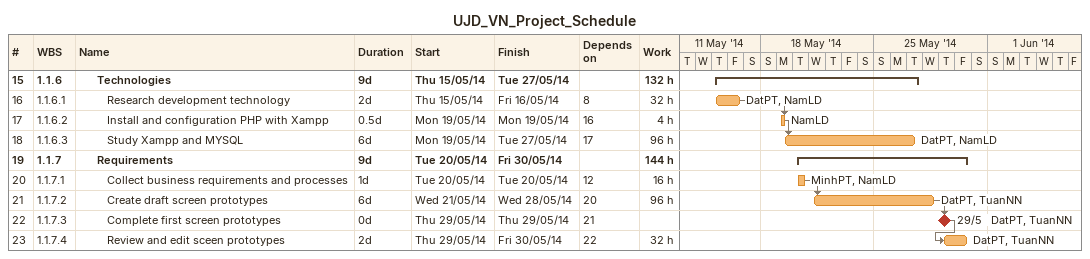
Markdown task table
UJD_VN_Project_Schedule

| ID | WBS | Task | Duration | Start | Finish | Predecessors | Resources | Work (h) |
|---|---|---|---|---|---|---|---|---|
| 15 | 1.1.6 | **Technologies** | 9d | 2014-05-15 | 2014-05-27 |  |  | 132 |
| 16 | 1.1.6.1 | Research development technology | 2d | 2014-05-15 | 2014-05-16 | 8 | DatPT, NamLD | 32 |
| 17 | 1.1.6.2 | Install and configuration PHP with Xampp | 0.5d | 2014-05-19 | 2014-05-19 | 16 | NamLD | 4 |
| 18 | 1.1.6.3 | Study Xampp and MYSQL | 6d | 2014-05-19 | 2014-05-27 | 17 | DatPT, NamLD | 96 |
| 19 | 1.1.7 | **Requirements** | 9d | 2014-05-20 | 2014-05-30 |  |  | 144 |
| 20 | 1.1.7.1 | Collect business requirements and processes | 1d | 2014-05-20 | 2014-05-20 | 12 | MinhPT, NamLD | 16 |
| 21 | 1.1.7.2 | Create draft screen prototypes | 6d | 2014-05-21 | 2014-05-28 | 20 | DatPT, TuanNN | 96 |
| 22 | 1.1.7.3 | Complete first screen prototypes | 0d | 2014-05-29 | 2014-05-29 | 21 | DatPT, TuanNN |  |
| 23 | 1.1.7.4 | Review and edit sceen prototypes | 2d | 2014-05-29 | 2014-05-30 | 22 | DatPT, TuanNN | 32 |
